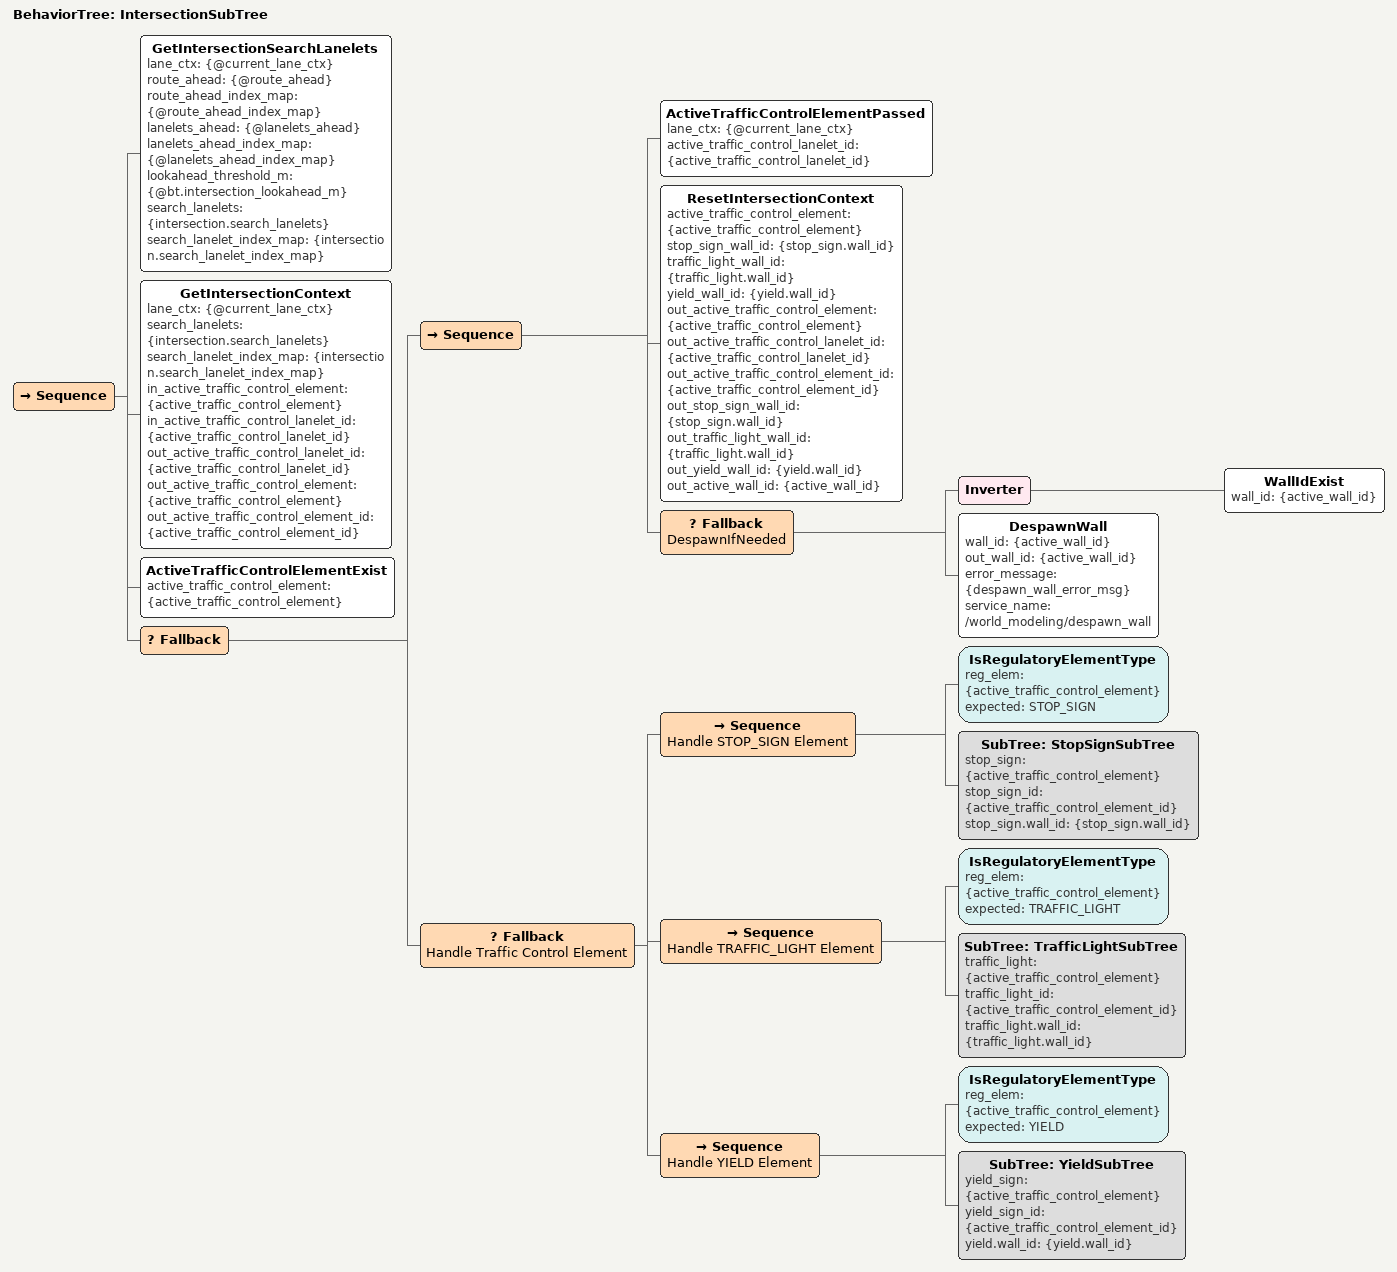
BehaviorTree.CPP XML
<root BTCPP_format="4" main_tree_to_execute="IntersectionSubTree">
  <include path="yield.xml" />
  <include path="stop_sign.xml" />
  <include path="traffic_light.xml" />
  <BehaviorTree ID="IntersectionSubTree">
    <Sequence>
      <GetIntersectionSearchLanelets
        lane_ctx="{@current_lane_ctx}"
        route_ahead="{@route_ahead}"
        route_ahead_index_map="{@route_ahead_index_map}"
        lanelets_ahead="{@lanelets_ahead}"
        lanelets_ahead_index_map="{@lanelets_ahead_index_map}"
        lookahead_threshold_m="{@bt.intersection_lookahead_m}"
        search_lanelets="{intersection.search_lanelets}"
        search_lanelet_index_map="{intersection.search_lanelet_index_map}"
      />

      <GetIntersectionContext
        lane_ctx="{@current_lane_ctx}"
        search_lanelets="{intersection.search_lanelets}"
        search_lanelet_index_map="{intersection.search_lanelet_index_map}"
        in_active_traffic_control_element="{active_traffic_control_element}"
        in_active_traffic_control_lanelet_id="{active_traffic_control_lanelet_id}"
        out_active_traffic_control_lanelet_id="{active_traffic_control_lanelet_id}"
        out_active_traffic_control_element="{active_traffic_control_element}"
        out_active_traffic_control_element_id="{active_traffic_control_element_id}"
      />

      <ActiveTrafficControlElementExist
        active_traffic_control_element="{active_traffic_control_element}" />

      <Fallback>
        <Sequence>
          <ActiveTrafficControlElementPassed
            lane_ctx="{@current_lane_ctx}"
            active_traffic_control_lanelet_id="{active_traffic_control_lanelet_id}" />

          <ResetIntersectionContext
            active_traffic_control_element="{active_traffic_control_element}"
            stop_sign_wall_id="{stop_sign.wall_id}"
            traffic_light_wall_id="{traffic_light.wall_id}"
            yield_wall_id="{yield.wall_id}"
            out_active_traffic_control_element="{active_traffic_control_element}"
            out_active_traffic_control_lanelet_id="{active_traffic_control_lanelet_id}"
            out_active_traffic_control_element_id="{active_traffic_control_element_id}"
            out_stop_sign_wall_id="{stop_sign.wall_id}"
            out_traffic_light_wall_id="{traffic_light.wall_id}"
            out_yield_wall_id="{yield.wall_id}"
            out_active_wall_id="{active_wall_id}" />

          <Fallback name="DespawnIfNeeded">
            <Inverter><WallIdExist wall_id="{active_wall_id}" /></Inverter>
            <DespawnWall wall_id="{active_wall_id}" out_wall_id="{active_wall_id}"
              error_message="{despawn_wall_error_msg}" service_name="/world_modeling/despawn_wall" />
          </Fallback>
        </Sequence>

        <Fallback name="Handle Traffic Control Element">
          <Sequence name="Handle STOP_SIGN Element">
            <IsRegulatoryElementType reg_elem="{active_traffic_control_element}"
              expected="STOP_SIGN" />
            <SubTree
              ID="StopSignSubTree"
              stop_sign="{active_traffic_control_element}"
              stop_sign_id="{active_traffic_control_element_id}"
              stop_sign.wall_id="{stop_sign.wall_id}"
            />
          </Sequence>

          <Sequence name="Handle TRAFFIC_LIGHT Element">
            <IsRegulatoryElementType reg_elem="{active_traffic_control_element}"
              expected="TRAFFIC_LIGHT" />
            <SubTree
              ID="TrafficLightSubTree"
              traffic_light="{active_traffic_control_element}"
              traffic_light_id="{active_traffic_control_element_id}"
              traffic_light.wall_id="{traffic_light.wall_id}"
            />
          </Sequence>

          <Sequence name="Handle YIELD Element">
            <IsRegulatoryElementType reg_elem="{active_traffic_control_element}"
              expected="YIELD" />
            <SubTree
              ID="YieldSubTree"
              yield_sign="{active_traffic_control_element}"
              yield_sign_id="{active_traffic_control_element_id}"
              yield.wall_id="{yield.wall_id}"
            />
          </Sequence>
        </Fallback>
      </Fallback>
    </Sequence>
  </BehaviorTree>
</root>
